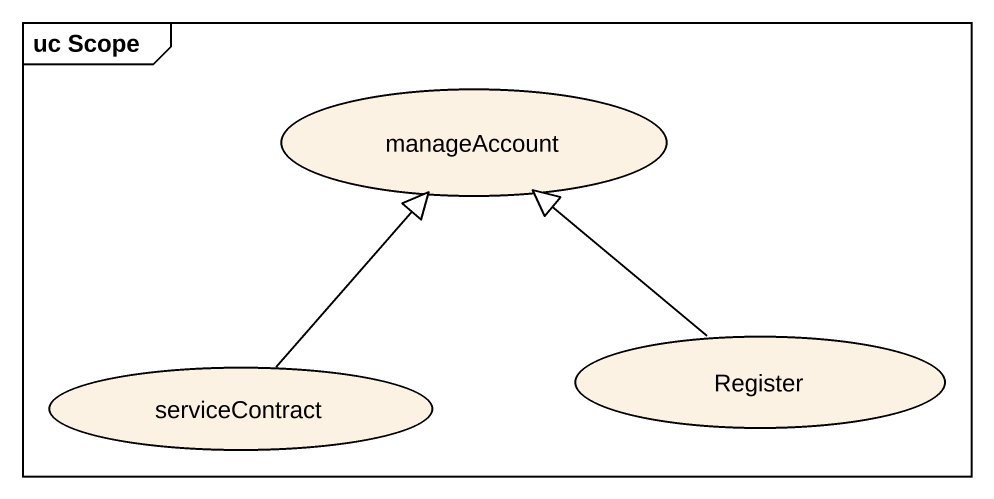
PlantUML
@startuml
mainframe uc Scope
usecase manageAccount
usecase serviceContract
usecase Register
serviceContract -up-|> manageAccount
Register -up-|> manageAccount
@enduml
